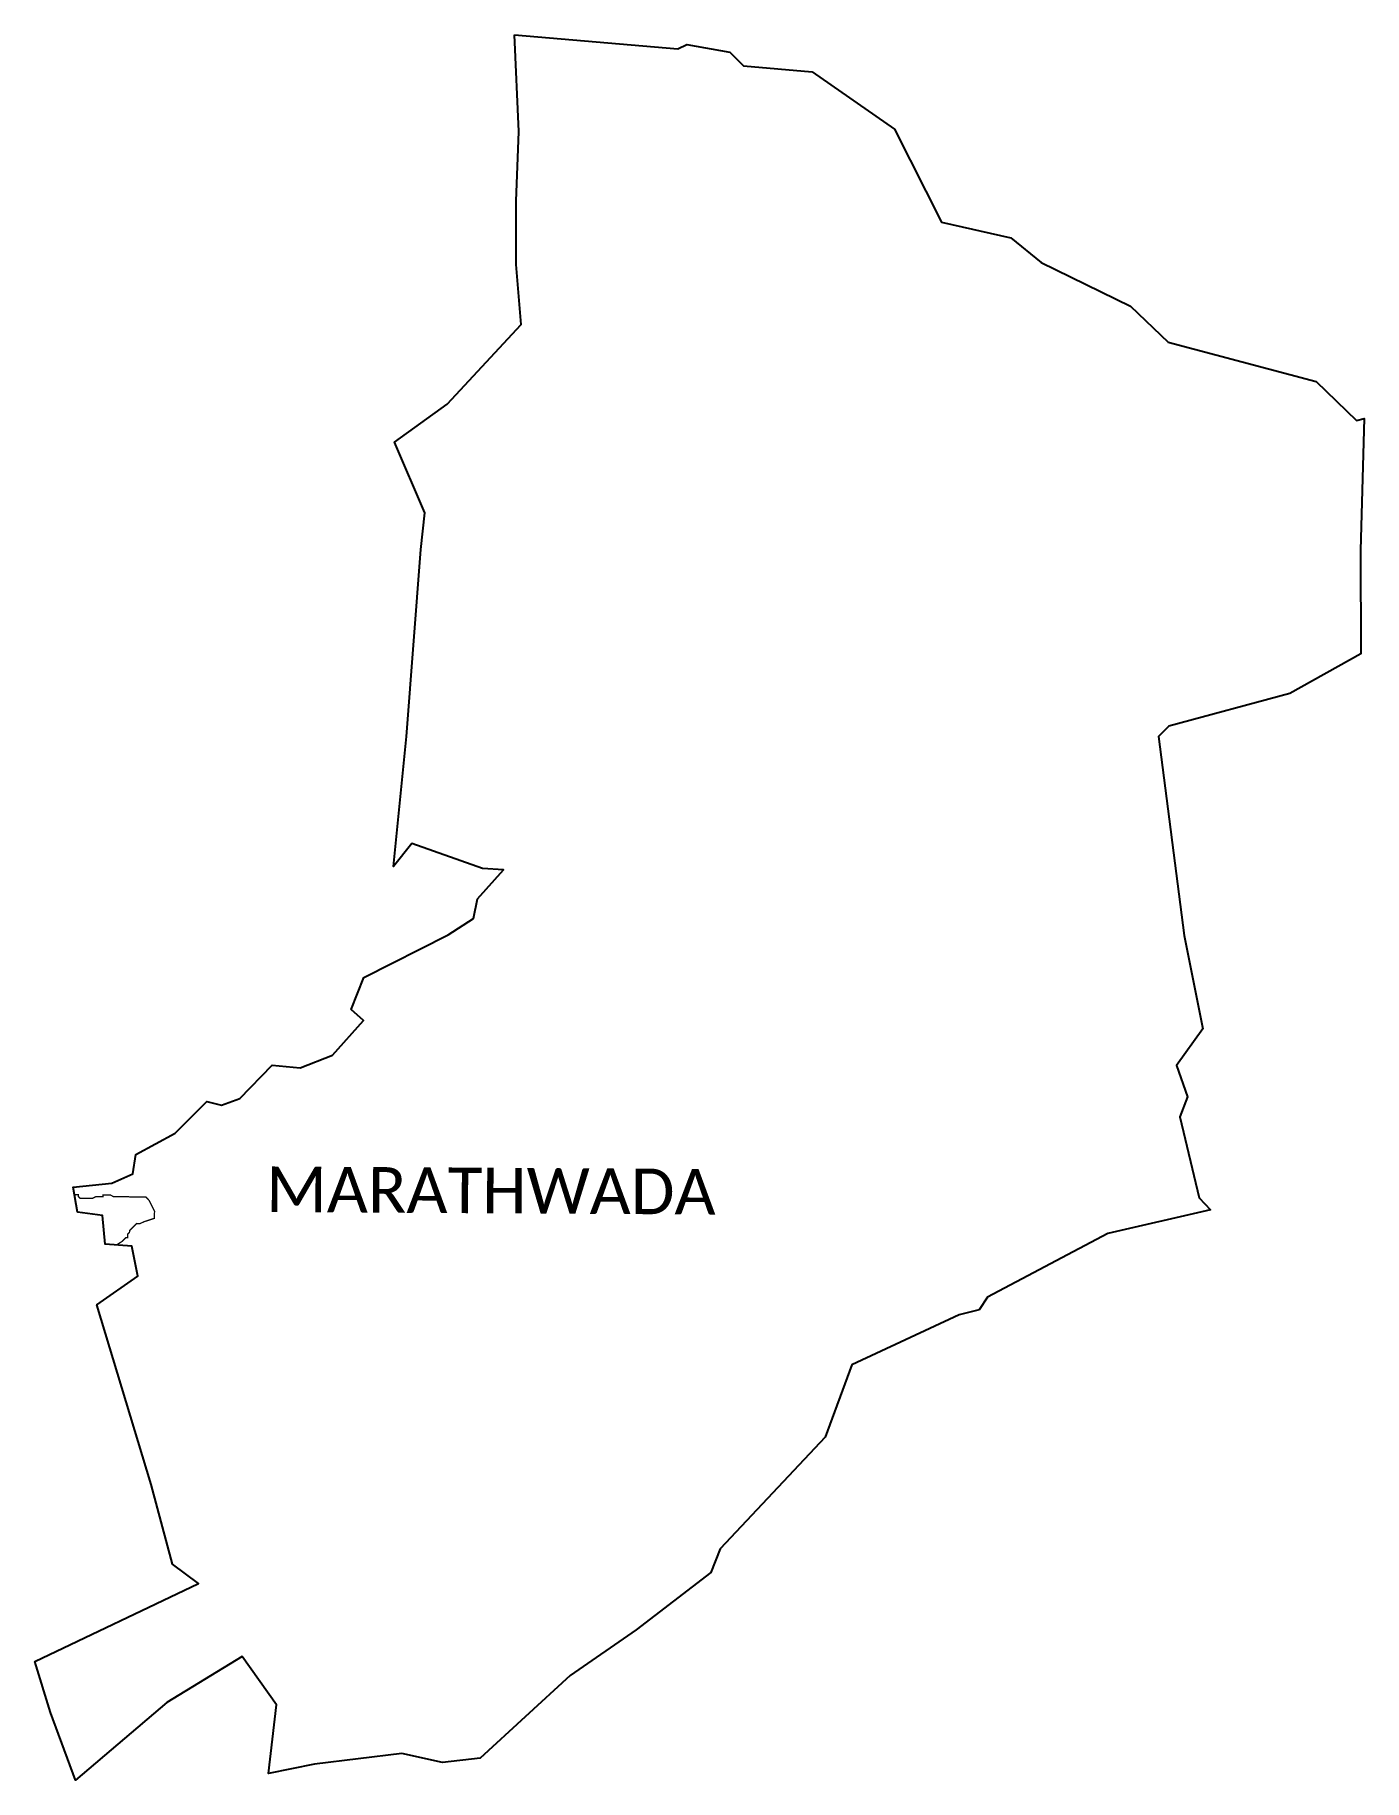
# Model space of a CAD drawing. Header units: metres. Extents: x 314669 to 317702, y 1901464 to 1905447.
import ezdxf

# ---------------------------------------------------------------- set-up
doc = ezdxf.new("R2010")
doc.units = ezdxf.units.M
doc.layers.add('ddddd', color=7, linetype='Continuous')
doc.layers.add('HAZARDS LINE', color=1, linetype='Continuous')
doc.styles.get("Standard").update_dxf_attribs({"font": 'simplex.shx'})

msp = doc.modelspace()

# ---------------------------------------------------------------- linework, layer by layer
at = {"color": 3, "true_color": 0x00ff00, "flags": 128}
msp.add_lwpolyline([(316285.9, 1905376), (316442.8, 1905362.4)], dxfattribs=at)
at = {"layer": 'ddddd', "color": 3, "true_color": 0x00ff00}
for points in [[(316442.8, 1905362.4, 0), (316630.4, 1905231.2, 0), (316738.2, 1905019.6, 0), (316895.8, 1904983.1, 0), (316965.4, 1904927.4, 0), (317169.6, 1904827.3, 0), (317255.1, 1904745.6, 0), (317592.7, 1904655.3, 0), (317685.1, 1904566.8, 0), (317702.4, 1904570.9, 0), (317694.1, 1904270.9, 0), (317695.1, 1904033.8, 0), (317533.2, 1903943.5, 0), (317256.9, 1903869.3, 0), (317232.8, 1903845.4, 0), (317291.6, 1903391, 0), (317334.2, 1903178.2, 0), (317274.4, 1903094.6, 0), (317299, 1903023.2, 0), (317282.2, 1902977.3, 0), (317325.8, 1902792.6, 0), (317351.5, 1902765.5, 0), (317117.8, 1902711.5, 0), (316842.6, 1902565.9, 0), (316823.7, 1902537.1, 0), (316778, 1902525.2, 0), (316532.9, 1902411.6, 0), (316472, 1902246.5, 0), (316233, 1901991.5, 0), (316211.5, 1901937.5, 0), (316040.9, 1901806.6, 0), (315890.3, 1901702.8, 0), (315685.1, 1901513.6, 0), (315598.9, 1901503.7, 0), (315505.9, 1901524.6, 0), (315306.6, 1901499.8, 0), (315201.8, 1901478.7, 0), (315219.7, 1901635.2, 0), (315141.3, 1901745.7, 0), (314969.4, 1901641, 0), (314760.9, 1901463.7, 0), (314704.4, 1901618.2, 0), (314668.6, 1901734.2, 0), (315042.3, 1901912.7, 0), (314982.6, 1901956.5, 0), (314933.8, 1902138, 0), (314809.9, 1902548.1, 0), (314903.6, 1902613.9, 0), (314890, 1902682.6, 0), (314829.3, 1902687.2, 0), (314823.1, 1902752, 0), (314765.7, 1902759.5, 0), (314756.3, 1902816.9, 0), (314844.4, 1902826.4, 0), (314891.8, 1902847.3, 0), (314899.2, 1902891.7, 0), (314988.9, 1902939.9, 0), (315061, 1903012.2, 0), (315094.5, 1903003.8, 0), (315136.3, 1903019.6, 0), (315210.3, 1903095, 0), (315273.9, 1903089.5, 0), (315347.5, 1903118.3, 0), (315418.7, 1903197.6, 0), (315390.6, 1903222.3, 0), (315419.7, 1903295.3, 0), (315612, 1903392.5, 0), (315669.6, 1903430.4, 0), (315679, 1903475.1, 0), (315738, 1903541.2, 0), (315690.2, 1903544.1, 0), (315528.7, 1903601.5, 0), (315486.9, 1903548.7, 0), (315516.7, 1903845.6, 0), (315549.2, 1904272.1, 0), (315558.9, 1904355.7, 0), (315489.7, 1904517.2, 0), (315609.2, 1904603.9, 0), (315778.8, 1904785.8, 0), (315766.8, 1904922.9, 0), (315767, 1905067.3, 0), (315773, 1905225.8, 0), (315763.2, 1905446.6, 0), (315763.2, 1905446.6, 0)], [(315763.2, 1905446.6, 0), (316136.1, 1905415, 0), (316156.9, 1905424.5, 0), (316254.9, 1905407, 0), (316285.9, 1905376, 0)]]:
    msp.add_polyline3d(points, dxfattribs=at)
at = {"layer": 'HAZARDS LINE', "lineweight": 18}
msp.add_lwpolyline([(314855.6, 1902685.2, 3.04, 3.04, 0), (314856, 1902685.6, 3.04, 3.04, 0), (314868.2, 1902693.6, 3.04, 3.04, 0), (314872.3, 1902697.7, 3.04, 3.04, 0), (314876.3, 1902701.7, 3.04, 3.04, 0), (314880.4, 1902701.7, 3.04, 3.04, 0), (314880.5, 1902709.8, 3.04, 3.04, 0), (314884.5, 1902713.8, 3.04, 3.04, 0), (314884.6, 1902717.9, 3.04, 3.04, 0), (314892.7, 1902725.9, 3.04, 3.04, 0), (314896.8, 1902729.9, 3.04, 3.04, 0), (314900.9, 1902734, 3.04, 3.04, 0), (314909, 1902733.9, 3.04, 3.04, 0), (314917.1, 1902737.9, 3.04, 3.04, 0), (314941.5, 1902745.8, 3.04, 3.04, 0), (314941.6, 1902762, 3.04, 3.04, 0), (314937.6, 1902770.2, 3.04, 3.04, 0), (314929.6, 1902786.4, 3.04, 3.04, 0), (314925.6, 1902790.5, 3.04, 3.04, 0), (314921.5, 1902794.6, 3.04, 3.04, 0), (314848.6, 1902795.1, 3.04, 3.04, 0), (314840.5, 1902799.2, 3.04, 3.04, 0), (314824.3, 1902799.3, 3.04, 3.04, 0), (314824.3, 1902795.2, 3.04, 3.04, 0), (314808.1, 1902795.4, 3.04, 3.04, 0), (314800, 1902791.4, 3.04, 3.04, 0), (314771.6, 1902791.6, 3.04, 3.04, 0), (314767.6, 1902795.6, 3.04, 3.04, 0), (314767.6, 1902799.7, 3.04, 3.04, 0), (314763.6, 1902799.7, 3.04, 3.04, 0), (314759.2, 1902799.5, 3.04, 3.04, 0)], format="xyseb", dxfattribs=at)

# ---------------------------------------------------------------- texts
at = {"layer": 'ddddd', "insert": (315196.6, 1902864.2), "char_height": 104.042, "attachment_point": 1, "rotation": 359.6762}
msp.add_mtext_dynamic_manual_height_columns('{\\fCalibri|b0|i0|c0|p34;MARATHWADA}', width=1856.633, gutter_width=520.2, heights=[0], dxfattribs=at)

doc.saveas('drawing.dxf')
